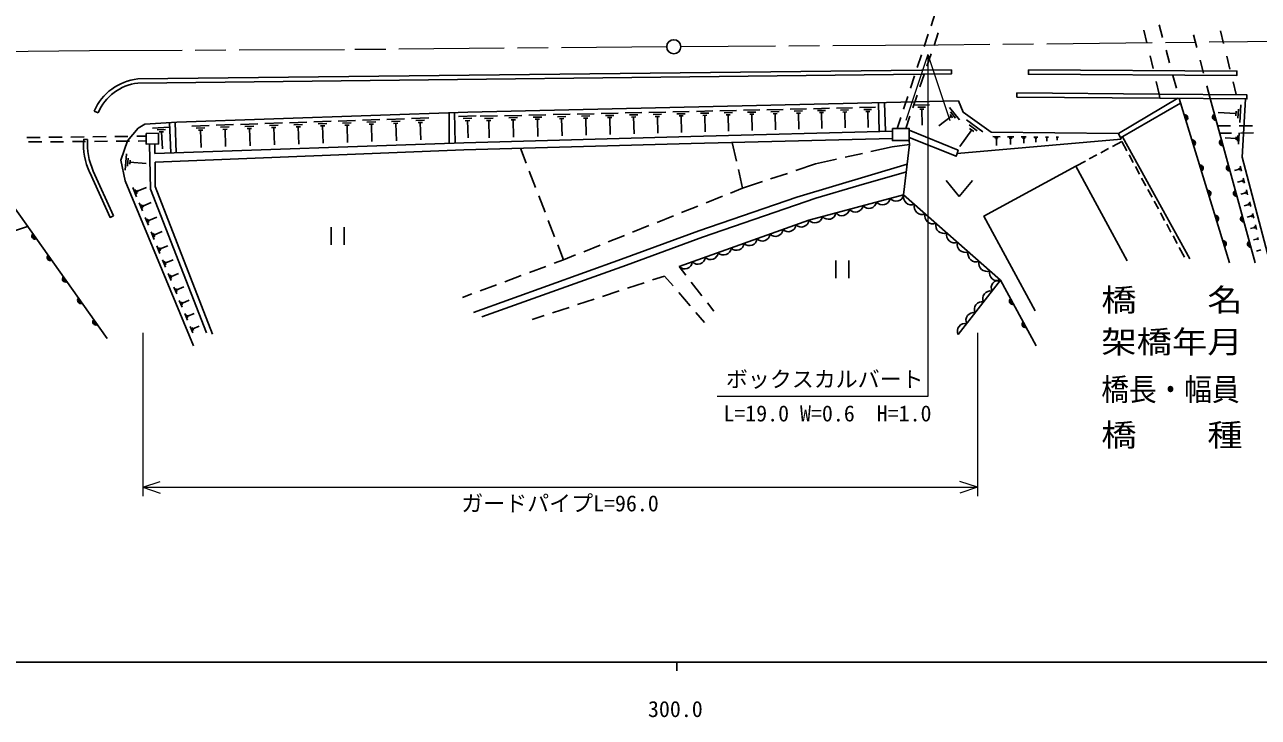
# Model space of a CAD drawing. Units: millimetres, scale not verified. Extents: x 40000 to 680000, y 20000 to 380000.
# Drawn here: x 293763 to 434218, y 198715 to 277596 of the extents above; entities that cross this region are included whole.
import ezdxf
from ezdxf.enums import TextEntityAlignment as Align

# ---------------------------------------------------------------- set-up
doc = ezdxf.new("R2010")
doc.units = ezdxf.units.MM
doc.header["$LTSCALE"] = 1000
doc.linetypes.add('CHAIN', pattern=[18.5, 12, -1.5, 3.5, -1.5])
for name, color, linetype, lineweight in [('M-BGD', 7, 'Continuous', 25), ('M-BMK', 2, 'CHAIN', 13), ('M-BMK-SRVR', 3, 'Continuous', 25), ('M-STR-HTXT', 7, 'Continuous', 13), ('M-STR-STR1', 1, 'Continuous', 25), ('M-TTL-BAND', 7, 'Continuous', 25)]:
    doc.layers.add(name, color=color, linetype=linetype, lineweight=lineweight)
doc.styles.add('ＭＳ ゴシック', font='')
doc.styles.get('ＭＳ ゴシック').set_extended_font_data('MS Gothic')

msp = doc.modelspace()

# ---------------------------------------------------------------- linework, layer by layer
at = {"layer": 'M-BGD'}
for p, q in [((397425, 278906), (396956, 277481)), ((396643, 276531), (396174, 275106)), ((397299, 275231), (397784, 276651)), ((395861, 274157), (395392, 272732)), ((396490, 272866), (396976, 274285)), ((399273, 272468), (306647, 271413)), ((395079, 271782), (394610, 270357)), ((395682, 270500), (396167, 271919)), ((406729, 269815), (422928, 269682)), ((390984, 268696), (391064, 265435)), ((391672, 268712), (391763, 265454)), ((394297, 269407), (393828, 267983)), ((394873, 268134), (395358, 269554)), ((394978, 268411), (396792, 268452)), ((425052, 269207), (418303, 265206)), ((418543, 264691), (425367, 268669)), ((430942, 250455), (425203, 269206)), ((428721, 269177), (433869, 250480)), ((432233, 268467), (432118, 266444)), ((301684, 267761), (302116, 267573)), ((335011, 266813), (336991, 266881)), ((337790, 266908), (339770, 266976)), ((342087, 267556), (342111, 264078)), ((342695, 267577), (342770, 264101)), ((343173, 267131), (345153, 267199)), ((343677, 266901), (344667, 266935)), ((345610, 267161), (347585, 267206)), ((346109, 266925), (347097, 266948)), ((348390, 267224), (350354, 267269)), ((348886, 266990), (349868, 267012)), ((351159, 267287), (353112, 267332)), ((351653, 267054), (352629, 267077)), ((353917, 267350), (355859, 267395)), ((354408, 267119), (355379, 267141)), ((354656, 266881), (355142, 266893)), ((354899, 266887), (354944, 264945)), ((356664, 267413), (358596, 267457)), ((357153, 267183), (358119, 267205)), ((357400, 266947), (357883, 266958)), ((357641, 266952), (357685, 265021)), ((359401, 267476), (361322, 267519)), ((359887, 267246), (360847, 267268)), ((360132, 267012), (360612, 267023)), ((360372, 267017), (360416, 265096)), ((362127, 267538), (364037, 267581)), ((362610, 267310), (363565, 267332)), ((362854, 267077), (363332, 267087)), ((363093, 267082), (363137, 265172)), ((364842, 267600), (366742, 267643)), ((365323, 267373), (366272, 267395)), ((365565, 267141), (366040, 267152)), ((365803, 267146), (365846, 265247)), ((367547, 267661), (369436, 267705)), ((368025, 267436), (368969, 267458)), ((368266, 267205), (368738, 267216)), ((368502, 267211), (368545, 265322)), ((370241, 267723), (372120, 267766)), ((370716, 267499), (371655, 267520)), ((370956, 267269), (371426, 267280)), ((371191, 267275), (371234, 265395)), ((372924, 267784), (374794, 267827)), ((373397, 267561), (374332, 267582)), ((373636, 267333), (374103, 267343)), ((373870, 267338), (373912, 265468)), ((375598, 267845), (377459, 267888)), ((376069, 267623), (376999, 267644)), ((376307, 267396), (376772, 267407)), ((376539, 267401), (376582, 265541)), ((378263, 267906), (380114, 267948)), ((378731, 267685), (379657, 267706)), ((378968, 267459), (379430, 267470)), ((379199, 267464), (379241, 265614)), ((380918, 267967), (382760, 268009)), ((381384, 267747), (382305, 267768)), ((381620, 267522), (382080, 267532)), ((381850, 267527), (381892, 265686)), ((383564, 268027), (385397, 268069)), ((384028, 267808), (384944, 267829)), ((384262, 267585), (384720, 267595)), ((384491, 267590), (384533, 265758)), ((386201, 268087), (388024, 268129)), ((386662, 267870), (387573, 267890)), ((386895, 267647), (387351, 267657)), ((387123, 267652), (387164, 265829)), ((388828, 268147), (390642, 268188)), ((389287, 267931), (390194, 267951)), ((389519, 267709), (389972, 267720)), ((389745, 267714), (389787, 265901)), ((393515, 267033), (393102, 265778)), ((394068, 265780), (394550, 267188)), ((395437, 268194), (396343, 268215)), ((395668, 267973), (396122, 267983)), ((395895, 267978), (395937, 266164)), ((399266, 267177), (397837, 266060)), ((399065, 268171), (400182, 266742)), ((399127, 267356), (399406, 266998)), ((399166, 267674), (399724, 266959)), ((431670, 267484), (429646, 267600)), ((431684, 267737), (431655, 267231)), ((431952, 267976), (431894, 266964)), ((308331, 265817), (310265, 265939)), ((308830, 265606), (309797, 265667)), ((310256, 266439), (310385, 262993)), ((310912, 266481), (310998, 263014)), ((312790, 266050), (314768, 266118)), ((313293, 265820), (314282, 265854)), ((313549, 265581), (314043, 265598)), ((313796, 265590), (313864, 263612)), ((315567, 266145), (317545, 266213)), ((316070, 265915), (317059, 265949)), ((316326, 265676), (316820, 265693)), ((316573, 265685), (316641, 263707)), ((318344, 266241), (320322, 266309)), ((318847, 266010), (319836, 266044)), ((319103, 265772), (319597, 265789)), ((319350, 265780), (319418, 263802)), ((321121, 266336), (323099, 266404)), ((321624, 266106), (322613, 266140)), ((321880, 265867), (322374, 265884)), ((322127, 265875), (322195, 263897)), ((323899, 266431), (325877, 266499)), ((324402, 266201), (325391, 266235)), ((324657, 265962), (325152, 265979)), ((324905, 265971), (324973, 263992)), ((326676, 266527), (328655, 266595)), ((327179, 266296), (328169, 266330)), ((327435, 266058), (327930, 266075)), ((327683, 266066), (327751, 264087)), ((329454, 266622), (331433, 266690)), ((329958, 266392), (330947, 266426)), ((330213, 266153), (330708, 266170)), ((330461, 266161), (330529, 264182)), ((332233, 266718), (334212, 266785)), ((332736, 266487), (333726, 266521)), ((332992, 266248), (333487, 266265)), ((333239, 266257), (333307, 264277)), ((335515, 266582), (336504, 266616)), ((335771, 266344), (336265, 266361)), ((336018, 266352), (336086, 264373)), ((338294, 266678), (339283, 266712)), ((338550, 266439), (339045, 266456)), ((338797, 266447), (338865, 264468)), ((343933, 266662), (344428, 266679)), ((344180, 266670), (344248, 264690)), ((346362, 266684), (346855, 266695)), ((346609, 266690), (346654, 264715)), ((349137, 266750), (349628, 266761)), ((349383, 266756), (349428, 264792)), ((351902, 266816), (352391, 266827)), ((352146, 266822), (352191, 264869)), ((401584, 265609), (400243, 263725)), ((400978, 266750), (402861, 265409)), ((401281, 266179), (402222, 265509)), ((401349, 265776), (401819, 265441)), ((429578, 266062), (431046, 266067)), ((432046, 266070), (433546, 266075)), ((294025, 264739), (295525, 264756)), ((295698, 264249), (294198, 264237)), ((296525, 264768), (298025, 264786)), ((298197, 264270), (296697, 264258)), ((299025, 264797), (300525, 264815)), ((300697, 264291), (299197, 264278)), ((300481, 264569), (300919, 264535)), ((301525, 264826), (303025, 264844)), ((303197, 264312), (301697, 264299)), ((304025, 264855), (305525, 264873)), ((305697, 264333), (304197, 264320)), ((306525, 264885), (307579, 264897)), ((307583, 264349), (306697, 264341)), ((309087, 265379), (309570, 265410)), ((309329, 265395), (309451, 263461)), ((374798, 262065), (374326, 264188)), ((403995, 264846), (404812, 264838)), ((404198, 264742), (404606, 264738)), ((404299, 264639), (404503, 264637)), ((404401, 264638), (404393, 263821)), ((405674, 264830), (406366, 264823)), ((405846, 264655), (406191, 264652)), ((406018, 264654), (406012, 263962)), ((407224, 264815), (407799, 264809)), ((407366, 264669), (407654, 264667)), ((407510, 264668), (407504, 264093)), ((408652, 264801), (409121, 264796)), ((408768, 264682), (409002, 264680)), ((408885, 264681), (408881, 264213)), ((409970, 264788), (410340, 264784)), ((410155, 264786), (410150, 264324)), ((411185, 264776), (411464, 264773)), ((411325, 264775), (411321, 264426)), ((418671, 264307), (417603, 263729)), ((418603, 264562), (418303, 265206)), ((419265, 263210), (418671, 264307)), ((426425, 250914), (418749, 264811)), ((429809, 265225), (431170, 265239)), ((431699, 264651), (430439, 264723)), ((431708, 264809), (431690, 264494)), ((431875, 264957), (431839, 264327)), ((432051, 265264), (431979, 264003)), ((432170, 265250), (433670, 265265)), ((305214, 261025), (305341, 262889)), ((308578, 264004), (308567, 262931)), ((350855, 261840), (350200, 263530)), ((387184, 262494), (389135, 262934)), ((390111, 263154), (392517, 263697)), ((392517, 263697), (394517, 263947)), ((415845, 262776), (414966, 262299)), ((417164, 263490), (416284, 263014)), ((419980, 261892), (419504, 262771)), ((305479, 261475), (305542, 262407)), ((305728, 261692), (305759, 262158)), ((305743, 261925), (307607, 261798)), ((381543, 260980), (383802, 261731)), ((383802, 261731), (386209, 262274)), ((414526, 262061), (413458, 261482)), ((420695, 260573), (420218, 261452)), ((432037, 261306), (432114, 261013)), ((432145, 261490), (432298, 260904)), ((303878, 255828), (301577, 260924)), ((351938, 259042), (351216, 260907)), ((375488, 258966), (375016, 261089)), ((378696, 260033), (380594, 260664)), ((421409, 259254), (420933, 260133)), ((432075, 261159), (431489, 261006)), ((432397, 259943), (432472, 259657)), ((432502, 260123), (432652, 259551)), ((306510, 257990), (306074, 259049)), ((306510, 257990), (306074, 259049)), ((306533, 258309), (306315, 258838)), ((306533, 258309), (306315, 258838)), ((306611, 258496), (306502, 258761)), ((306611, 258496), (306502, 258761)), ((306556, 258628), (307615, 259065)), ((306556, 258628), (307615, 259065)), ((374126, 258421), (375488, 258966)), ((375488, 258966), (377748, 259717)), ((398676, 259838), (400176, 258038)), ((400176, 258038), (401676, 259838)), ((422124, 257935), (421647, 258814)), ((432434, 259800), (431863, 259651)), ((432789, 258455), (432232, 258310)), ((432753, 258595), (432825, 258316)), ((432856, 258770), (433001, 258213)), ((307173, 256381), (306789, 257313)), ((307173, 256381), (306789, 257313)), ((307194, 256662), (307002, 257128)), ((307194, 256662), (307002, 257128)), ((307262, 256827), (307166, 257060)), ((307262, 256827), (307166, 257060)), ((307214, 256943), (308147, 257328)), ((307214, 256943), (308147, 257328)), ((353021, 256244), (352299, 258110)), ((371340, 257308), (373197, 258050)), ((422839, 256616), (422362, 257495)), ((433140, 257125), (432597, 256983)), ((433105, 257261), (433176, 256989)), ((433205, 257432), (433347, 256889)), ((307847, 254746), (307473, 255654)), ((307847, 254746), (307473, 255654)), ((307887, 255293), (308795, 255667)), ((307887, 255293), (308795, 255667)), ((365769, 255081), (367626, 255823)), ((368554, 256194), (370411, 256937)), ((423553, 255297), (423077, 256177)), ((433488, 255809), (432959, 255671)), ((433453, 255941), (433522, 255677)), ((433551, 256108), (433689, 255579)), ((307867, 255020), (307680, 255473)), ((307867, 255020), (307680, 255473)), ((307934, 255180), (307840, 255407)), ((307934, 255180), (307840, 255407)), ((328648, 254539), (328648, 252539)), ((330148, 254539), (330148, 252539)), ((354104, 253447), (353382, 255312)), ((362983, 253967), (364840, 254709)), ((424268, 253979), (423791, 254858)), ((433831, 254507), (433316, 254372)), ((433798, 254635), (433865, 254378)), ((433893, 254798), (434027, 254283)), ((308511, 253135), (308147, 254018)), ((308511, 253135), (308147, 254018)), ((308531, 253401), (308349, 253843)), ((308531, 253401), (308349, 253843)), ((308596, 253557), (308505, 253778)), ((308596, 253557), (308505, 253778)), ((308550, 253668), (309433, 254032)), ((308550, 253668), (309433, 254032)), ((360197, 252854), (362054, 253596)), ((424983, 252660), (424506, 253539)), ((434171, 253218), (433670, 253088)), ((434139, 253344), (434204, 253093)), ((309165, 251548), (308811, 252407)), ((309165, 251548), (308811, 252407)), ((309184, 251807), (309007, 252237)), ((309184, 251807), (309007, 252237)), ((309247, 251959), (309159, 252174)), ((309247, 251959), (309159, 252174)), ((309203, 252066), (310062, 252421)), ((309203, 252066), (310062, 252421)), ((355120, 250824), (354465, 252514)), ((357412, 251740), (359269, 252482)), ((425815, 251123), (425221, 252220)), ((434508, 251944), (434020, 251817)), ((309810, 249985), (309465, 250820)), ((309810, 249985), (309465, 250820)), ((309828, 250237), (309656, 250655)), ((309828, 250237), (309656, 250655)), ((309889, 250384), (309803, 250593)), ((309889, 250384), (309803, 250593)), ((309846, 250489), (310682, 250833)), ((309846, 250489), (310682, 250833)), ((351232, 249374), (353106, 250073)), ((354043, 250422), (355120, 250824)), ((355120, 250824), (356483, 251369)), ((369042, 249078), (368297, 250040)), ((386097, 250743), (386097, 248743)), ((387597, 250743), (387597, 248743)), ((310445, 248445), (310110, 249257)), ((310445, 248445), (310110, 249257)), ((310462, 248690), (310295, 249096)), ((310462, 248690), (310295, 249096)), ((310522, 248833), (310438, 249036)), ((310522, 248833), (310438, 249036)), ((310480, 248935), (311292, 249269)), ((310480, 248935), (311292, 249269)), ((348421, 248326), (350295, 249025)), ((365246, 248523), (366603, 248969)), ((366603, 248969), (367578, 247840)), ((311070, 246928), (310745, 247717)), ((311070, 246928), (310745, 247717)), ((311087, 247165), (310925, 247560)), ((311087, 247165), (310925, 247560)), ((311145, 247305), (311064, 247502)), ((311145, 247305), (311064, 247502)), ((311105, 247403), (311894, 247729)), ((311105, 247403), (311894, 247729)), ((345610, 247278), (347484, 247977)), ((359546, 246650), (361446, 247274)), ((362396, 247586), (364296, 248211)), ((370878, 246706), (369654, 248287)), ((404865, 248485), (408931, 241019)), ((311686, 245433), (311370, 246199)), ((311686, 245433), (311370, 246199)), ((311703, 245664), (311545, 246047)), ((311703, 245664), (311545, 246047)), ((311759, 245799), (311680, 245991)), ((311759, 245799), (311680, 245991)), ((311720, 245895), (312486, 246211)), ((311720, 245895), (312486, 246211)), ((343596, 246527), (344673, 246929)), ((356696, 245714), (358596, 246338)), ((368232, 247084), (369539, 245571)), ((372235, 244953), (371490, 245915)), ((312293, 243960), (311986, 244704)), ((312293, 243960), (311986, 244704)), ((312309, 244185), (312156, 244557)), ((312309, 244185), (312156, 244557)), ((312364, 244316), (312287, 244502)), ((312364, 244316), (312287, 244502)), ((312326, 244409), (313070, 244716)), ((312326, 244409), (313070, 244716)), ((351539, 244019), (352895, 244465)), ((353845, 244777), (355746, 245402)), ((370193, 244814), (371168, 243686)), ((312891, 242510), (312593, 243232)), ((312891, 242510), (312593, 243232)), ((312997, 242764), (312848, 243125)), ((312997, 242764), (312848, 243125)), ((312923, 242945), (313645, 243243)), ((312923, 242945), (313645, 243243))]:
    msp.add_line(p, q, dxfattribs=at)
for points in [[(306653, 270940), (399278, 271995), (399273, 272468)], [(423017, 269224), (406725, 269358), (406729, 269815)], [(307446, 266262), (311087, 266492), (344214, 267629), (400079, 268904)], [(418303, 265206), (403809, 265348), (400609, 267625), (400079, 268904)], [(435447, 250825), (432395, 262515), (432773, 269144)], [(284463, 268174), (288368, 262698), (303157, 241853)], [(312970, 241006), (305221, 259805), (304730, 262163), (305463, 264379), (306696, 265812), (307446, 266262)], [(308567, 262931), (343757, 264135), (369613, 264851), (392558, 265476)], [(394459, 265576), (400028, 263287), (399928, 262932), (418603, 264562)], [(308604, 261941), (343781, 263352), (369635, 264069), (392561, 264649)], [(394462, 264399), (394517, 263947), (393838, 258206)], [(399928, 262932), (399823, 262617), (394461, 264751)], [(307972, 264000), (308086, 258859), (314477, 242486)], [(315132, 242353), (308637, 259153), (308604, 261941)], [(394254, 261721), (381686, 257964), (370513, 254123), (361698, 250907), (344859, 244817)], [(419296, 250709), (413458, 261482), (402968, 255798), (408806, 245025)], [(301177, 260743), (303478, 255648), (303878, 255828)], [(345809, 244317), (362273, 250216), (370930, 253390), (383854, 257819), (388730, 259297), (394150, 260848)], [(368297, 250040), (383055, 255328), (393838, 258206), (404865, 248485), (400058, 242310)], [(294095, 254627), (279862, 249837), (282656, 240366)]]:
    msp.add_lwpolyline(points, dxfattribs=at)
for points in [[(408044, 272435), (431777, 272303), (431775, 271824), (408042, 271956)], [(392558, 265776), (394459, 265781), (394462, 264399), (392561, 264394)], [(307577, 265216), (308994, 265226), (309002, 264007), (307585, 263997)]]:
    msp.add_lwpolyline(points, close=True, dxfattribs=at)
for centre, radius, start, end in [((307303, 265322), 6126, 96.14347, 156.54279), ((307303, 265322), 5655, 96.60225, 156.54279), ((425825, 266986), 354, 295.81695, 98.22213), ((425825, 266986), 283, 298.04099, 95.99809), ((425825, 266986), 212, 301.78732, 92.25177), ((425825, 266986), 142, 309.49905, 84.54004), ((425825, 266986), 100, 319.81671, 74.22237), ((429356, 267074), 354, 114.19416, 276.59934), ((429356, 267074), 283, 116.4182, 274.3753), ((429356, 267074), 212, 120.16453, 270.62898), ((429356, 267074), 142, 127.87626, 262.91725), ((429356, 267074), 100, 138.19392, 252.59958), ((308122, 263982), 7663, 175.61102, 205.04779), ((308122, 263982), 7224, 175.61102, 205.04779), ((426704, 264118), 354, 295.81695, 98.22213), ((426704, 264118), 283, 298.04099, 95.99809), ((426704, 264118), 212, 301.78732, 92.25177), ((426704, 264118), 142, 309.49905, 84.54004), ((426704, 264118), 100, 319.81671, 74.22237), ((430152, 264182), 354, 114.19416, 276.59934), ((430152, 264182), 283, 116.4182, 274.3753), ((430152, 264182), 212, 120.16453, 270.62898), ((430152, 264182), 142, 127.87626, 262.91725), ((430152, 264182), 100, 138.19392, 252.59958), ((427582, 261249), 354, 295.81695, 98.22213), ((427582, 261249), 283, 298.04099, 95.99809), ((427582, 261249), 212, 301.78732, 92.25177), ((427582, 261249), 142, 309.49905, 84.54004), ((427582, 261249), 100, 319.81671, 74.22237), ((430949, 261289), 354, 114.19416, 276.59934), ((430949, 261289), 283, 116.4182, 274.3753), ((430949, 261289), 212, 120.16453, 270.62898), ((430949, 261289), 142, 127.87626, 262.91725), ((430949, 261289), 100, 138.19392, 252.59958), ((428460, 258380), 354, 295.81695, 98.22213), ((428460, 258380), 283, 298.04099, 95.99809), ((428460, 258380), 212, 301.78732, 92.25177), ((428460, 258380), 142, 309.49905, 84.54004), ((428460, 258380), 100, 319.81671, 74.22237), ((431745, 258397), 354, 114.19416, 276.59934), ((431745, 258397), 283, 116.4182, 274.3753), ((431745, 258397), 212, 120.16453, 270.62898), ((431745, 258397), 142, 127.87626, 262.91725), ((431745, 258397), 100, 138.19392, 252.59958), ((389888, 257551), 885, 220.74867, 349.14035), ((391428, 257962), 885, 220.74867, 349.14035), ((392968, 258373), 885, 220.74867, 349.14035), ((394726, 257979), 917, 165.65059, 291.55269), ((395952, 256899), 917, 165.65059, 291.55269), ((383726, 255906), 885, 220.74867, 349.14035), ((385267, 256317), 885, 220.74867, 349.14035), ((386807, 256728), 885, 220.74867, 349.14035), ((388347, 257139), 885, 220.74867, 349.14035), ((397177, 255818), 917, 165.65059, 291.55269), ((429338, 255512), 354, 295.81695, 98.22213), ((429338, 255512), 283, 298.04099, 95.99809), ((429338, 255512), 212, 301.78732, 92.25177), ((429338, 255512), 142, 309.49905, 84.54004), ((432542, 255505), 354, 114.19416, 276.59934), ((432542, 255505), 283, 116.4182, 274.3753), ((432542, 255505), 212, 120.16453, 270.62898), ((379243, 254349), 864, 224.64719, 354.77789), ((380719, 254878), 864, 224.64719, 354.77789), ((382195, 255407), 864, 224.64719, 354.77789), ((398402, 254738), 917, 165.65059, 291.55269), ((429338, 255512), 100, 319.81671, 74.22237), ((432542, 255505), 142, 127.87626, 262.91725), ((432542, 255505), 100, 138.19392, 252.59958), ((294939, 253531), 354, 134.15189, 296.55707), ((294939, 253531), 283, 136.37593, 294.33303), ((294939, 253531), 212, 140.12225, 290.5867), ((294939, 253531), 142, 147.83398, 282.87497), ((294939, 253531), 100, 158.15165, 272.55731), ((376291, 253292), 864, 224.64719, 354.77789), ((377767, 253820), 864, 224.64719, 354.77789), ((399627, 253658), 917, 165.65059, 291.55269), ((430216, 252643), 354, 295.81695, 98.22213), ((430216, 252643), 283, 298.04099, 95.99809), ((430216, 252643), 212, 301.78732, 92.25177), ((433338, 252612), 354, 114.19416, 276.59934), ((433338, 252612), 283, 116.4182, 274.3753), ((371864, 251705), 864, 224.64719, 354.77789), ((373340, 252234), 864, 224.64719, 354.77789), ((374815, 252763), 864, 224.64719, 354.77789), ((400853, 252578), 917, 165.65059, 291.55269), ((402078, 251498), 917, 165.65059, 291.55269), ((430216, 252643), 142, 309.49905, 84.54004), ((430216, 252643), 100, 319.81671, 74.22237), ((433338, 252612), 212, 120.16453, 270.62898), ((433338, 252612), 142, 127.87626, 262.91725), ((433338, 252612), 100, 138.19392, 252.59958), ((296675, 251084), 354, 134.15189, 296.55707), ((296675, 251084), 283, 136.37593, 294.33303), ((296675, 251084), 212, 140.12225, 290.5867), ((296675, 251084), 142, 147.83398, 282.87497), ((296675, 251084), 100, 158.15165, 272.55731), ((368912, 250648), 864, 224.64719, 354.77789), ((370388, 251176), 864, 224.64719, 354.77789), ((403303, 250418), 917, 165.65059, 291.55269), ((298411, 248637), 354, 134.15189, 296.55707), ((298411, 248637), 283, 136.37593, 294.33303), ((298411, 248637), 212, 140.12225, 290.5867), ((298411, 248637), 142, 147.83398, 282.87497), ((298411, 248637), 100, 158.15165, 272.55731), ((404528, 249337), 917, 165.65059, 291.55269), ((403709, 246410), 862, 76.93989, 207.24906), ((404670, 247645), 862, 76.93989, 207.24906), ((300147, 246190), 354, 134.15189, 296.55707), ((300147, 246190), 283, 136.37593, 294.33303), ((300147, 246190), 212, 140.12225, 290.5867), ((300147, 246190), 142, 147.83398, 282.87497), ((300147, 246190), 100, 158.15165, 272.55731), ((402748, 245175), 862, 76.93989, 207.24906), ((406228, 246095), 354, 127.37202, 289.77719), ((406228, 246095), 283, 129.59605, 287.55316), ((406228, 246095), 212, 133.34238, 283.80683), ((406228, 246095), 142, 141.05411, 276.0951), ((406228, 246095), 100, 151.37177, 265.77744), ((401786, 243940), 862, 76.93989, 207.24906), ((301882, 243744), 354, 134.15189, 296.55707), ((301882, 243744), 283, 136.37593, 294.33303), ((301882, 243744), 212, 140.12225, 290.5867), ((301882, 243744), 142, 147.83398, 282.87497), ((301882, 243744), 100, 158.15165, 272.55731), ((400825, 242705), 862, 76.93989, 207.24906), ((407663, 243461), 354, 127.37202, 289.77719), ((407663, 243461), 283, 129.59605, 287.55316), ((407663, 243461), 212, 133.34238, 283.80683), ((407663, 243461), 142, 141.05411, 276.0951), ((407663, 243461), 100, 151.37177, 265.77744)]:
    msp.add_arc(centre, radius, start, end, dxfattribs=at)
at = {"layer": 'M-BMK'}
for points in [[(467525, 275876), (440634, 275717), (397757, 275258), (368467, 275079)], [(366868, 275061), (330184, 274744), (301125, 274610), (268550, 274232)]]:
    msp.add_lwpolyline(points, dxfattribs=at)
at = {"layer": 'M-BMK-SRVR'}
msp.add_circle((367667, 275084), 800, dxfattribs=at)
at = {"layer": 'M-STR-HTXT'}
for p, q in [((396600, 274183), (394100, 266683)), ((396600, 274183), (396600, 235259)), ((396600, 274183), (399100, 266683)), ((307204, 242490), (307204, 223918)), ((402227, 242490), (402227, 223918)), ((396600, 235259), (372600, 235259)), ((307204, 224918), (309204, 225585)), ((307204, 224918), (402227, 224918)), ((307204, 224918), (309204, 224252)), ((402227, 224918), (400227, 225585)), ((402227, 224918), (400227, 224252))]:
    msp.add_line(p, q, dxfattribs=at)
at = {"layer": 'M-STR-STR1'}
for p, q in [((421542, 275519), (421196, 276979)), ((422935, 277595), (423326, 276146)), ((429896, 276906), (430257, 275450)), ((427223, 274987), (426849, 276440)), ((422235, 272601), (421889, 274060)), ((423718, 274698), (424109, 273250)), ((430618, 273994), (430979, 272538)), ((427972, 272082), (427598, 273535)), ((422928, 269682), (422582, 271141)), ((424501, 271802), (424892, 270354)), ((431340, 271082), (431701, 269626)), ((428721, 269177), (428346, 270630))]:
    msp.add_line(p, q, dxfattribs=at)
msp.add_lwpolyline([(422928, 269682), (432919, 269600), (432915, 269143), (423017, 269224)], close=True, dxfattribs=at)
at = {"layer": 'M-TTL-BAND'}
for p, q in [((40000, 205000), (579000, 205000)), ((368000, 205000), (368000, 204000))]:
    msp.add_line(p, q, dxfattribs=at)

# ---------------------------------------------------------------- texts
at = {"layer": 'M-STR-HTXT', "style": 'ＭＳ ゴシック'}
for s, width, p in [('橋\u3000\u3000名', 1.15, (416338, 244195)), ('架橋年月', 1.15, (416338, 239428)), ('橋長・幅員', 0.9, (416338, 234003)), ('橋\u3000\u3000種', 1.15, (416338, 228812))]:
    msp.add_text(s, height=2566, dxfattribs=dict(at, width=width)).set_placement(p, align=Align.BOTTOM_LEFT)
msp.add_text('ボックスカルバート', height=1833, dxfattribs=at).set_placement((373600, 235759), align=Align.BOTTOM_LEFT)
msp.add_text('L=19.0 W=0.6\u3000H=1.0', height=1833, dxfattribs=at).set_placement((385158, 233328), align=Align.MIDDLE_CENTER)
msp.add_text('ガードパイプL=96.0', height=1833, dxfattribs=at).set_placement((354715, 221618), align=Align.BOTTOM_CENTER)
at = {"layer": 'M-TTL-BAND', "style": 'ＭＳ ゴシック'}
msp.add_text('300.0', height=1833, dxfattribs=at).set_placement((367844, 198195), align=Align.BOTTOM_CENTER)

doc.saveas('drawing.dxf')
